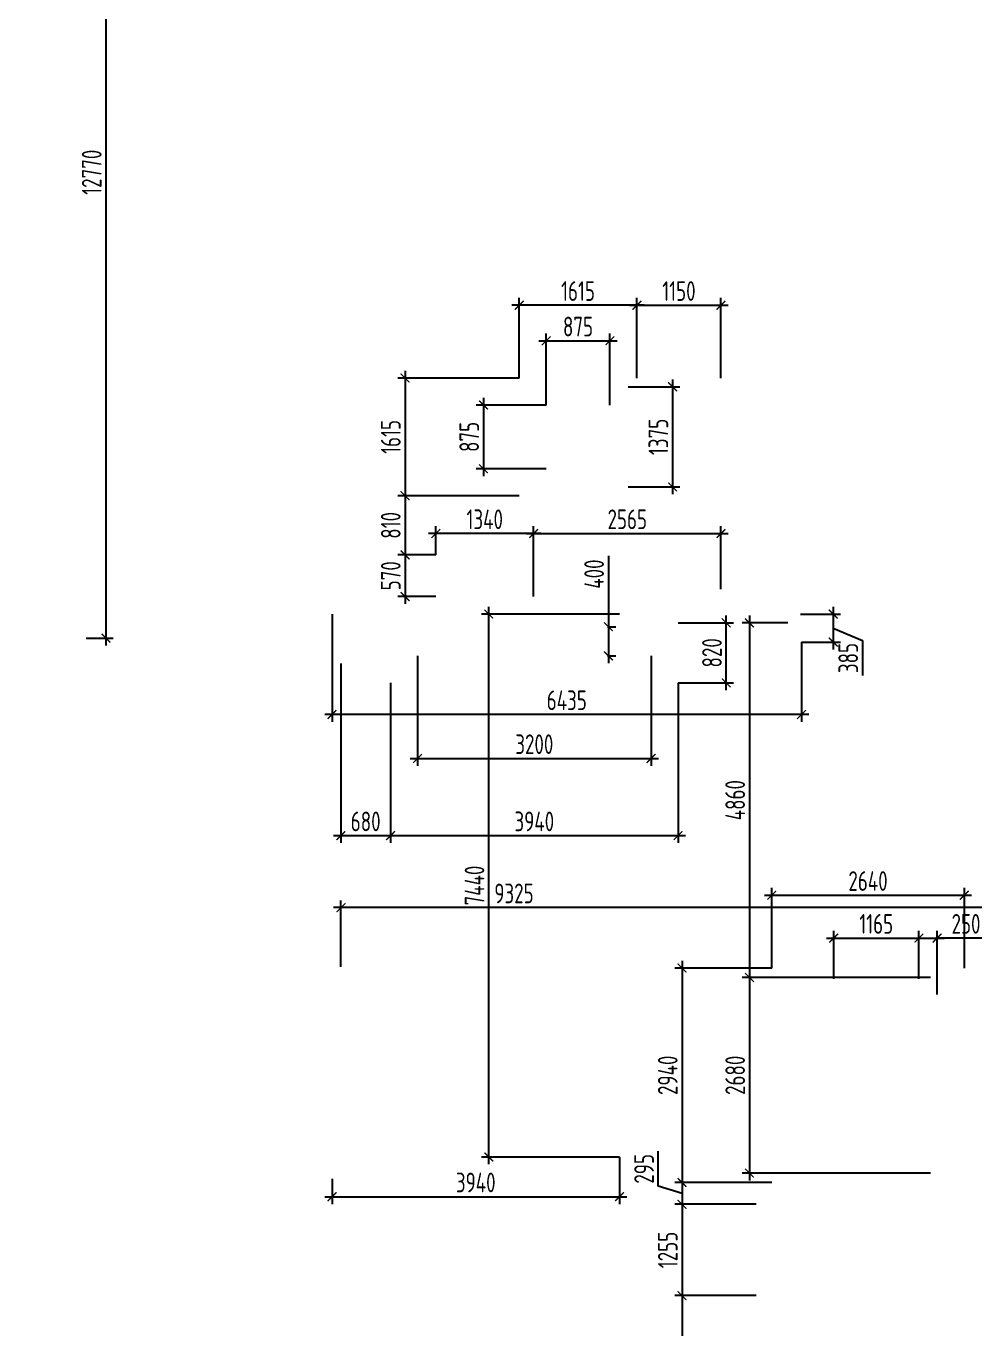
# Model space of a CAD drawing. Header units: millimetres. Extents: x -350007 to 536090, y -888 to 198380.
# Drawn here: x 469691 to 482694, y 72810 to 90664 of the extents above; entities that cross this region are included whole.
import ezdxf

# ---------------------------------------------------------------- set-up
doc = ezdxf.new("R2010")
doc.units = ezdxf.units.MM
doc.layers.add('АР_Размеры нов.', color=15, linetype='Continuous', lineweight=0)
doc.styles.add('ISOCPEUR', font='isocpeur.ttf', dxfattribs={"width": 0.7})
doc.dimstyles.new('R_100', dxfattribs={"dimtxt": 270, "dimasz": 120, "dimexe": 100, "dimexo": 0, "dimgap": 60, "dimtad": 1, "dimdec": 0, "dimrnd": 5, "dimzin": 0, "dimdsep": 46, "dimtxsty": 'ISOCPEUR', "dimblk": 'ARCHTICK', "dimcen": 0, "dimdle": 100, "dimclrd": 256, "dimclre": 256, "dimclrt": 256, "dimadec": 0, "dimazin": 0, "dimtfac": 2, "dimtdec": 0, "dimtofl": 0, "dimtmove": 1, "dimatfit": 3, "dimfxl": 1, "dimtvp": 3, "dimtolj": 1, "dimtzin": 0, "dimarcsym": 0})

# ---------------------------------------------------------------- blocks, each defined once
blk = doc.blocks.new('_ArchTick')
at = {"color": 0, "linetype": 'ByBlock', "const_width": 0.15}
blk.add_lwpolyline([(-0.5, -0.5), (0.5, 0.5)], dxfattribs=at)
blk = doc.blocks.new('*D2660')
at = {"layer": 'Defpoints', "color": 0, "ltscale": 100, "transparency": 16777216}
for p in [(481926, 78166), (480759, 77606), (481926, 77606)]:
    blk.add_point(p, dxfattribs=at)
at = {"layer": 'АР_Размеры нов.', "lineweight": -2, "ltscale": 100, "transparency": 16777216}
for p, q in [((480759, 77606), (480759, 78266)), ((481926, 77606), (481926, 78266)), ((480659, 78166), (482026, 78166))]:
    blk.add_line(p, q, dxfattribs=at)
at = {"layer": 'АР_Размеры нов.', "lineweight": -2, "ltscale": 100, "transparency": 16777216, "xscale": 120, "yscale": 120, "zscale": 120, "rotation": 180}
blk.add_blockref('_ArchTick', (480759, 78166), dxfattribs=at)
at = {"layer": 'АР_Размеры нов.', "lineweight": -2, "ltscale": 100, "transparency": 16777216, "xscale": 120, "yscale": 120, "zscale": 120}
blk.add_blockref('_ArchTick', (481926, 78166), dxfattribs=at)
at = {"layer": 'АР_Размеры нов.', "ltscale": 100, "transparency": 16777216, "insert": (481342, 78361), "char_height": 270, "attachment_point": 5, "style": 'ISOCPEUR'}
blk.add_mtext('\\A1;1165', dxfattribs=at)
blk = doc.blocks.new('*D2666')
at = {"layer": 'Defpoints', "color": 0, "ltscale": 100, "transparency": 16777216}
for p in [(480128, 82486), (479604, 77626), (482085, 77626)]:
    blk.add_point(p, dxfattribs=at)
at = {"layer": 'АР_Размеры нов.', "lineweight": -2, "ltscale": 100, "transparency": 16777216}
for p, q in [((479604, 82586), (479604, 77526)), ((480128, 82486), (479504, 82486)), ((482085, 77626), (479504, 77626))]:
    blk.add_line(p, q, dxfattribs=at)
at = {"layer": 'АР_Размеры нов.', "lineweight": -2, "ltscale": 100, "transparency": 16777216, "xscale": 120, "yscale": 120, "zscale": 120}
for p, rotation in [((479604, 82486), 90), ((479604, 77626), 270)]:
    blk.add_blockref('_ArchTick', p, dxfattribs=dict(at, rotation=rotation))
at = {"layer": 'АР_Размеры нов.', "ltscale": 100, "transparency": 16777216, "insert": (479409, 80056), "char_height": 270, "attachment_point": 5, "rotation": 90, "style": 'ISOCPEUR'}
blk.add_mtext('\\A1;4860', dxfattribs=at)
blk = doc.blocks.new('*D2667')
at = {"layer": 'Defpoints', "color": 0, "ltscale": 100, "transparency": 16777216}
for p in [(482085, 77626), (479604, 74946), (482085, 74946)]:
    blk.add_point(p, dxfattribs=at)
at = {"layer": 'АР_Размеры нов.', "lineweight": -2, "ltscale": 100, "transparency": 16777216}
for p, q in [((479604, 77726), (479604, 74846)), ((482085, 77626), (479504, 77626)), ((482085, 74946), (479504, 74946))]:
    blk.add_line(p, q, dxfattribs=at)
at = {"layer": 'АР_Размеры нов.', "lineweight": -2, "ltscale": 100, "transparency": 16777216, "xscale": 120, "yscale": 120, "zscale": 120}
for p, rotation in [((479604, 77626), 90), ((479604, 74946), 270)]:
    blk.add_blockref('_ArchTick', p, dxfattribs=dict(at, rotation=rotation))
at = {"layer": 'АР_Размеры нов.', "ltscale": 100, "transparency": 16777216, "insert": (479409, 76286), "char_height": 270, "attachment_point": 5, "rotation": 90, "style": 'ISOCPEUR'}
blk.add_mtext('\\A1;2680', dxfattribs=at)
blk = doc.blocks.new('*D2700')
at = {"layer": 'Defpoints', "color": 0, "ltscale": 100, "transparency": 16777216}
for p in [(482175, 78166), (481926, 77606), (482175, 77394)]:
    blk.add_point(p, dxfattribs=at)
at = {"layer": 'АР_Размеры нов.', "lineweight": -2, "ltscale": 100, "transparency": 16777216}
for p, q in [((481926, 77606), (481926, 78266)), ((482175, 77394), (482175, 78266)), ((481826, 78166), (482275, 78166)), ((482812, 78166), (482175, 78166))]:
    blk.add_line(p, q, dxfattribs=at)
at = {"layer": 'АР_Размеры нов.', "lineweight": -2, "ltscale": 100, "transparency": 16777216, "xscale": 120, "yscale": 120, "zscale": 120, "rotation": 180}
blk.add_blockref('_ArchTick', (481926, 78166), dxfattribs=at)
at = {"layer": 'АР_Размеры нов.', "lineweight": -2, "ltscale": 100, "transparency": 16777216, "xscale": 120, "yscale": 120, "zscale": 120}
blk.add_blockref('_ArchTick', (482175, 78166), dxfattribs=at)
at = {"layer": 'АР_Размеры нов.', "ltscale": 100, "transparency": 16777216, "insert": (482572, 78361), "char_height": 270, "attachment_point": 5, "style": 'ISOCPEUR'}
blk.add_mtext('\\A1;250', dxfattribs=at)
blk = doc.blocks.new('*D3238')
at = {"layer": 'Defpoints', "color": 0, "transparency": 16777216}
for p in [(469691, 95046), (470513, 82276), (470786, 82276)]:
    blk.add_point(p, dxfattribs=at)
at = {"layer": 'АР_Размеры нов.', "lineweight": -2, "transparency": 16777216}
for p, q in [((469691, 95046), (470886, 95046)), ((470786, 95146), (470786, 82176)), ((470513, 82276), (470886, 82276))]:
    blk.add_line(p, q, dxfattribs=at)
at = {"layer": 'АР_Размеры нов.', "lineweight": -2, "transparency": 16777216, "xscale": 120, "yscale": 120, "zscale": 120}
for p, rotation in [((470786, 95046), 90), ((470786, 82276), 270)]:
    blk.add_blockref('_ArchTick', p, dxfattribs=dict(at, rotation=rotation))
at = {"layer": 'АР_Размеры нов.', "transparency": 16777216, "insert": (470591, 88661), "char_height": 270, "attachment_point": 5, "rotation": 90, "style": 'ISOCPEUR'}
blk.add_mtext('\\A1;12770', dxfattribs=at)
blk = doc.blocks.new('*D3251')
at = {"layer": 'Defpoints', "color": 0, "transparency": 16777216}
for p in [(479214, 86838), (478062, 85841), (479214, 85841)]:
    blk.add_point(p, dxfattribs=at)
at = {"layer": 'АР_Размеры нов.', "lineweight": -2, "transparency": 16777216}
for p, q in [((477962, 86838), (479314, 86838)), ((478062, 85841), (478062, 86938)), ((479214, 85841), (479214, 86938))]:
    blk.add_line(p, q, dxfattribs=at)
at = {"layer": 'АР_Размеры нов.', "lineweight": -2, "transparency": 16777216, "xscale": 120, "yscale": 120, "zscale": 120, "rotation": 180}
blk.add_blockref('_ArchTick', (478062, 86838), dxfattribs=at)
at = {"layer": 'АР_Размеры нов.', "lineweight": -2, "transparency": 16777216, "xscale": 120, "yscale": 120, "zscale": 120}
blk.add_blockref('_ArchTick', (479214, 86838), dxfattribs=at)
at = {"layer": 'АР_Размеры нов.', "transparency": 16777216, "insert": (478638, 87033), "char_height": 270, "attachment_point": 5, "style": 'ISOCPEUR'}
blk.add_mtext('\\A1;1150', dxfattribs=at)
blk = doc.blocks.new('*D3252')
at = {"layer": 'Defpoints', "color": 0, "transparency": 16777216}
for p in [(476449, 86838), (476449, 85841), (478062, 85841)]:
    blk.add_point(p, dxfattribs=at)
at = {"layer": 'АР_Размеры нов.', "lineweight": -2, "transparency": 16777216}
for p, q in [((478162, 86838), (476349, 86838)), ((476449, 85841), (476449, 86938)), ((478062, 85841), (478062, 86938))]:
    blk.add_line(p, q, dxfattribs=at)
at = {"layer": 'АР_Размеры нов.', "lineweight": -2, "transparency": 16777216, "xscale": 120, "yscale": 120, "zscale": 120, "rotation": 180}
blk.add_blockref('_ArchTick', (476449, 86838), dxfattribs=at)
at = {"layer": 'АР_Размеры нов.', "lineweight": -2, "transparency": 16777216, "xscale": 120, "yscale": 120, "zscale": 120}
blk.add_blockref('_ArchTick', (478062, 86838), dxfattribs=at)
at = {"layer": 'АР_Размеры нов.', "transparency": 16777216, "insert": (477255, 87033), "char_height": 270, "attachment_point": 5, "style": 'ISOCPEUR'}
blk.add_mtext('\\A1;1615', dxfattribs=at)
blk = doc.blocks.new('*D3253')
at = {"layer": 'Defpoints', "color": 0, "transparency": 16777216}
for p in [(476449, 85841), (474884, 84228), (476449, 84228)]:
    blk.add_point(p, dxfattribs=at)
at = {"layer": 'АР_Размеры нов.', "lineweight": -2, "transparency": 16777216}
for p, q in [((474884, 85941), (474884, 84128)), ((476449, 85841), (474784, 85841)), ((476449, 84228), (474784, 84228))]:
    blk.add_line(p, q, dxfattribs=at)
at = {"layer": 'АР_Размеры нов.', "lineweight": -2, "transparency": 16777216, "xscale": 120, "yscale": 120, "zscale": 120}
for p, rotation in [((474884, 85841), 90), ((474884, 84228), 270)]:
    blk.add_blockref('_ArchTick', p, dxfattribs=dict(at, rotation=rotation))
at = {"layer": 'АР_Размеры нов.', "transparency": 16777216, "insert": (474689, 85034), "char_height": 270, "attachment_point": 5, "rotation": 90, "style": 'ISOCPEUR'}
blk.add_mtext('\\A1;1615', dxfattribs=at)
blk = doc.blocks.new('*D3254')
at = {"layer": 'Defpoints', "color": 0, "transparency": 16777216}
for p in [(476449, 84228), (474884, 83417), (475307, 83417)]:
    blk.add_point(p, dxfattribs=at)
at = {"layer": 'АР_Размеры нов.', "lineweight": -2, "transparency": 16777216}
for p, q in [((474884, 84328), (474884, 83317)), ((476449, 84228), (474784, 84228)), ((475307, 83417), (474784, 83417))]:
    blk.add_line(p, q, dxfattribs=at)
at = {"layer": 'АР_Размеры нов.', "lineweight": -2, "transparency": 16777216, "xscale": 120, "yscale": 120, "zscale": 120}
for p, rotation in [((474884, 84228), 90), ((474884, 83417), 270)]:
    blk.add_blockref('_ArchTick', p, dxfattribs=dict(at, rotation=rotation))
at = {"layer": 'АР_Размеры нов.', "transparency": 16777216, "insert": (474689, 83822), "char_height": 270, "attachment_point": 5, "rotation": 90, "style": 'ISOCPEUR'}
blk.add_mtext('\\A1;810', dxfattribs=at)
blk = doc.blocks.new('*D3255')
at = {"layer": 'Defpoints', "color": 0, "transparency": 16777216}
for p in [(475307, 83417), (474884, 82846), (475307, 82846)]:
    blk.add_point(p, dxfattribs=at)
at = {"layer": 'АР_Размеры нов.', "lineweight": -2, "transparency": 16777216}
for p, q in [((475307, 83417), (474784, 83417)), ((474884, 83517), (474884, 82746)), ((475307, 82846), (474784, 82846))]:
    blk.add_line(p, q, dxfattribs=at)
at = {"layer": 'АР_Размеры нов.', "lineweight": -2, "transparency": 16777216, "xscale": 120, "yscale": 120, "zscale": 120}
for p, rotation in [((474884, 83417), 90), ((474884, 82846), 270)]:
    blk.add_blockref('_ArchTick', p, dxfattribs=dict(at, rotation=rotation))
at = {"layer": 'АР_Размеры нов.', "transparency": 16777216, "insert": (474689, 83131), "char_height": 270, "attachment_point": 5, "rotation": 90, "style": 'ISOCPEUR'}
blk.add_mtext('\\A1;570', dxfattribs=at)
blk = doc.blocks.new('*D3256')
at = {"layer": 'Defpoints', "color": 0, "transparency": 16777216}
for p in [(475307, 83710), (475307, 83417), (476647, 83417)]:
    blk.add_point(p, dxfattribs=at)
at = {"layer": 'АР_Размеры нов.', "lineweight": -2, "transparency": 16777216}
for p, q in [((475307, 83417), (475307, 83810)), ((476647, 83417), (476647, 83810)), ((476747, 83710), (475207, 83710))]:
    blk.add_line(p, q, dxfattribs=at)
at = {"layer": 'АР_Размеры нов.', "lineweight": -2, "transparency": 16777216, "xscale": 120, "yscale": 120, "zscale": 120, "rotation": 180}
blk.add_blockref('_ArchTick', (475307, 83710), dxfattribs=at)
at = {"layer": 'АР_Размеры нов.', "lineweight": -2, "transparency": 16777216, "xscale": 120, "yscale": 120, "zscale": 120}
blk.add_blockref('_ArchTick', (476647, 83710), dxfattribs=at)
at = {"layer": 'АР_Размеры нов.', "transparency": 16777216, "insert": (475977, 83905), "char_height": 270, "attachment_point": 5, "style": 'ISOCPEUR'}
blk.add_mtext('\\A1;1340', dxfattribs=at)
blk = doc.blocks.new('*D3257')
at = {"layer": 'Defpoints', "color": 0, "transparency": 16777216}
for p in [(479214, 83710), (476647, 82846), (479214, 82946)]:
    blk.add_point(p, dxfattribs=at)
at = {"layer": 'АР_Размеры нов.', "lineweight": -2, "transparency": 16777216}
for p, q in [((476647, 82846), (476647, 83810)), ((479214, 82946), (479214, 83810)), ((476547, 83710), (479314, 83710))]:
    blk.add_line(p, q, dxfattribs=at)
at = {"layer": 'АР_Размеры нов.', "lineweight": -2, "transparency": 16777216, "xscale": 120, "yscale": 120, "zscale": 120, "rotation": 180}
blk.add_blockref('_ArchTick', (476647, 83710), dxfattribs=at)
at = {"layer": 'АР_Размеры нов.', "lineweight": -2, "transparency": 16777216, "xscale": 120, "yscale": 120, "zscale": 120}
blk.add_blockref('_ArchTick', (479214, 83710), dxfattribs=at)
at = {"layer": 'АР_Размеры нов.', "transparency": 16777216, "insert": (477930, 83905), "char_height": 270, "attachment_point": 5, "style": 'ISOCPEUR'}
blk.add_mtext('\\A1;2565', dxfattribs=at)
blk = doc.blocks.new('*D3258')
at = {"layer": 'Defpoints', "color": 0, "transparency": 16777216}
for p in [(478626, 82486), (479286, 82486), (478626, 81663)]:
    blk.add_point(p, dxfattribs=at)
at = {"layer": 'АР_Размеры нов.', "lineweight": -2, "transparency": 16777216}
for p, q in [((479286, 81563), (479286, 82586)), ((478626, 82486), (479386, 82486)), ((478626, 81663), (479386, 81663))]:
    blk.add_line(p, q, dxfattribs=at)
at = {"layer": 'АР_Размеры нов.', "lineweight": -2, "transparency": 16777216, "xscale": 120, "yscale": 120, "zscale": 120}
for p, rotation in [((479286, 82486), 90), ((479286, 81663), 270)]:
    blk.add_blockref('_ArchTick', p, dxfattribs=dict(at, rotation=rotation))
at = {"layer": 'АР_Размеры нов.', "transparency": 16777216, "insert": (479091, 82075), "char_height": 270, "attachment_point": 5, "rotation": 90, "style": 'ISOCPEUR'}
blk.add_mtext('\\A1;820', dxfattribs=at)
blk = doc.blocks.new('*D3259')
at = {"layer": 'Defpoints', "color": 0, "transparency": 16777216}
for p in [(474004, 81928), (474686, 81663), (474686, 79570)]:
    blk.add_point(p, dxfattribs=at)
at = {"layer": 'АР_Размеры нов.', "lineweight": -2, "transparency": 16777216}
for p, q in [((474004, 81928), (474004, 79470)), ((474686, 81663), (474686, 79470)), ((473904, 79570), (474786, 79570))]:
    blk.add_line(p, q, dxfattribs=at)
at = {"layer": 'АР_Размеры нов.', "lineweight": -2, "transparency": 16777216, "xscale": 120, "yscale": 120, "zscale": 120, "rotation": 180}
blk.add_blockref('_ArchTick', (474004, 79570), dxfattribs=at)
at = {"layer": 'АР_Размеры нов.', "lineweight": -2, "transparency": 16777216, "xscale": 120, "yscale": 120, "zscale": 120}
blk.add_blockref('_ArchTick', (474686, 79570), dxfattribs=at)
at = {"layer": 'АР_Размеры нов.', "transparency": 16777216, "insert": (474345, 79765), "char_height": 270, "attachment_point": 5, "style": 'ISOCPEUR'}
blk.add_mtext('\\A1;680', dxfattribs=at)
blk = doc.blocks.new('*D3260')
at = {"layer": 'Defpoints', "color": 0, "transparency": 16777216}
for p in [(474686, 81663), (478626, 81663), (478626, 79570)]:
    blk.add_point(p, dxfattribs=at)
at = {"layer": 'АР_Размеры нов.', "lineweight": -2, "transparency": 16777216}
for p, q in [((474686, 81663), (474686, 79470)), ((478626, 81663), (478626, 79470)), ((474586, 79570), (478726, 79570))]:
    blk.add_line(p, q, dxfattribs=at)
at = {"layer": 'АР_Размеры нов.', "lineweight": -2, "transparency": 16777216, "xscale": 120, "yscale": 120, "zscale": 120, "rotation": 180}
blk.add_blockref('_ArchTick', (474686, 79570), dxfattribs=at)
at = {"layer": 'АР_Размеры нов.', "lineweight": -2, "transparency": 16777216, "xscale": 120, "yscale": 120, "zscale": 120}
blk.add_blockref('_ArchTick', (478626, 79570), dxfattribs=at)
at = {"layer": 'АР_Размеры нов.', "transparency": 16777216, "insert": (476656, 79765), "char_height": 270, "attachment_point": 5, "style": 'ISOCPEUR'}
blk.add_mtext('\\A1;3940', dxfattribs=at)
blk = doc.blocks.new('*D3286')
at = {"layer": 'Defpoints', "color": 0, "transparency": 16777216}
for p in [(474006, 78583), (474006, 77770), (483330, 76936)]:
    blk.add_point(p, dxfattribs=at)
at = {"layer": 'АР_Размеры нов.', "lineweight": -2, "transparency": 16777216}
for p, q in [((483430, 78583), (473906, 78583)), ((474006, 77770), (474006, 78683)), ((483330, 76936), (483330, 78683))]:
    blk.add_line(p, q, dxfattribs=at)
at = {"layer": 'АР_Размеры нов.', "lineweight": -2, "transparency": 16777216, "xscale": 120, "yscale": 120, "zscale": 120, "rotation": 180}
blk.add_blockref('_ArchTick', (474006, 78583), dxfattribs=at)
at = {"layer": 'АР_Размеры нов.', "lineweight": -2, "transparency": 16777216, "xscale": 120, "yscale": 120, "zscale": 120}
blk.add_blockref('_ArchTick', (483330, 78583), dxfattribs=at)
at = {"layer": 'АР_Размеры нов.', "transparency": 16777216, "insert": (476377, 78778), "char_height": 270, "attachment_point": 5, "style": 'ISOCPEUR'}
blk.add_mtext('\\A1;9325', dxfattribs=at)
blk = doc.blocks.new('*D3296')
at = {"layer": 'Defpoints', "color": 0, "transparency": 16777216}
for p in [(475056, 82033), (478256, 82033), (478256, 80628)]:
    blk.add_point(p, dxfattribs=at)
at = {"layer": 'АР_Размеры нов.', "lineweight": -2, "transparency": 16777216}
for p, q in [((475056, 82033), (475056, 80528)), ((478256, 82033), (478256, 80528)), ((474956, 80628), (478356, 80628))]:
    blk.add_line(p, q, dxfattribs=at)
at = {"layer": 'АР_Размеры нов.', "lineweight": -2, "transparency": 16777216, "xscale": 120, "yscale": 120, "zscale": 120, "rotation": 180}
blk.add_blockref('_ArchTick', (475056, 80628), dxfattribs=at)
at = {"layer": 'АР_Размеры нов.', "lineweight": -2, "transparency": 16777216, "xscale": 120, "yscale": 120, "zscale": 120}
blk.add_blockref('_ArchTick', (478256, 80628), dxfattribs=at)
at = {"layer": 'АР_Размеры нов.', "transparency": 16777216, "insert": (476656, 80823), "char_height": 270, "attachment_point": 5, "style": 'ISOCPEUR'}
blk.add_mtext('\\A1;3200', dxfattribs=at)
blk = doc.blocks.new('*D3297')
at = {"layer": 'Defpoints', "color": 0, "transparency": 16777216}
for p in [(477661, 82433), (477661, 82033), (477671, 82033)]:
    blk.add_point(p, dxfattribs=at)
at = {"layer": 'АР_Размеры нов.', "lineweight": -2, "transparency": 16777216}
for p, q in [((477671, 83403), (477671, 82433)), ((477671, 82533), (477671, 81933)), ((477661, 82433), (477771, 82433)), ((477661, 82033), (477771, 82033))]:
    blk.add_line(p, q, dxfattribs=at)
at = {"layer": 'АР_Размеры нов.', "lineweight": -2, "transparency": 16777216, "xscale": 120, "yscale": 120, "zscale": 120}
for p, rotation in [((477671, 82433), 90), ((477671, 82033), 270)]:
    blk.add_blockref('_ArchTick', p, dxfattribs=dict(at, rotation=rotation))
at = {"layer": 'АР_Размеры нов.', "transparency": 16777216, "insert": (477476, 83154), "char_height": 270, "attachment_point": 5, "rotation": 90, "style": 'ISOCPEUR'}
blk.add_mtext('\\A1;400', dxfattribs=at)
blk = doc.blocks.new('*D3298')
at = {"layer": 'Defpoints', "color": 0, "transparency": 16777216}
for p in [(476819, 85471), (475959, 84598), (476819, 84598)]:
    blk.add_point(p, dxfattribs=at)
at = {"layer": 'АР_Размеры нов.', "lineweight": -2, "transparency": 16777216}
for p, q in [((475959, 85571), (475959, 84498)), ((476819, 85471), (475859, 85471)), ((476819, 84598), (475859, 84598))]:
    blk.add_line(p, q, dxfattribs=at)
at = {"layer": 'АР_Размеры нов.', "lineweight": -2, "transparency": 16777216, "xscale": 120, "yscale": 120, "zscale": 120}
for p, rotation in [((475959, 85471), 90), ((475959, 84598), 270)]:
    blk.add_blockref('_ArchTick', p, dxfattribs=dict(at, rotation=rotation))
at = {"layer": 'АР_Размеры нов.', "transparency": 16777216, "insert": (475764, 85034), "char_height": 270, "attachment_point": 5, "rotation": 90, "style": 'ISOCPEUR'}
blk.add_mtext('\\A1;875', dxfattribs=at)
blk = doc.blocks.new('*D3299')
at = {"layer": 'Defpoints', "color": 0, "transparency": 16777216}
for p in [(477692, 86351), (476819, 85471), (477692, 85471)]:
    blk.add_point(p, dxfattribs=at)
at = {"layer": 'АР_Размеры нов.', "lineweight": -2, "transparency": 16777216}
for p, q in [((476819, 85471), (476819, 86451)), ((477692, 85471), (477692, 86451)), ((476719, 86351), (477792, 86351))]:
    blk.add_line(p, q, dxfattribs=at)
at = {"layer": 'АР_Размеры нов.', "lineweight": -2, "transparency": 16777216, "xscale": 120, "yscale": 120, "zscale": 120, "rotation": 180}
blk.add_blockref('_ArchTick', (476819, 86351), dxfattribs=at)
at = {"layer": 'АР_Размеры нов.', "lineweight": -2, "transparency": 16777216, "xscale": 120, "yscale": 120, "zscale": 120}
blk.add_blockref('_ArchTick', (477692, 86351), dxfattribs=at)
at = {"layer": 'АР_Размеры нов.', "transparency": 16777216, "insert": (477255, 86546), "char_height": 270, "attachment_point": 5, "style": 'ISOCPEUR'}
blk.add_mtext('\\A1;875', dxfattribs=at)
blk = doc.blocks.new('*D4211')
at = {"layer": 'Defpoints', "color": 0, "transparency": 16777216}
for p in [(482549, 78753), (479909, 77756), (482549, 77756)]:
    blk.add_point(p, dxfattribs=at)
at = {"layer": 'АР_Размеры нов.', "lineweight": -2, "transparency": 16777216}
for p, q in [((479809, 78753), (482649, 78753)), ((479909, 77756), (479909, 78853)), ((482549, 77756), (482549, 78853))]:
    blk.add_line(p, q, dxfattribs=at)
at = {"layer": 'АР_Размеры нов.', "lineweight": -2, "transparency": 16777216, "xscale": 120, "yscale": 120, "zscale": 120, "rotation": 180}
blk.add_blockref('_ArchTick', (479909, 78753), dxfattribs=at)
at = {"layer": 'АР_Размеры нов.', "lineweight": -2, "transparency": 16777216, "xscale": 120, "yscale": 120, "zscale": 120}
blk.add_blockref('_ArchTick', (482549, 78753), dxfattribs=at)
at = {"layer": 'АР_Размеры нов.', "transparency": 16777216, "insert": (481229, 78948), "char_height": 270, "attachment_point": 5, "style": 'ISOCPEUR'}
blk.add_mtext('\\A1;2640', dxfattribs=at)
blk = doc.blocks.new('*D4212')
at = {"layer": 'Defpoints', "color": 0, "transparency": 16777216}
for p in [(479909, 77756), (478680, 74816), (479909, 74816)]:
    blk.add_point(p, dxfattribs=at)
at = {"layer": 'АР_Размеры нов.', "lineweight": -2, "transparency": 16777216}
for p, q in [((478680, 77856), (478680, 74716)), ((479909, 77756), (478580, 77756)), ((479909, 74816), (478580, 74816))]:
    blk.add_line(p, q, dxfattribs=at)
at = {"layer": 'АР_Размеры нов.', "lineweight": -2, "transparency": 16777216, "xscale": 120, "yscale": 120, "zscale": 120}
for p, rotation in [((478680, 77756), 90), ((478680, 74816), 270)]:
    blk.add_blockref('_ArchTick', p, dxfattribs=dict(at, rotation=rotation))
at = {"layer": 'АР_Размеры нов.', "transparency": 16777216, "insert": (478485, 76286), "char_height": 270, "attachment_point": 5, "rotation": 90, "style": 'ISOCPEUR'}
blk.add_mtext('\\A1;2940', dxfattribs=at)
blk = doc.blocks.new('*D4213')
at = {"layer": 'Defpoints', "color": 0, "transparency": 16777216}
for p in [(479909, 74816), (478680, 74518), (479694, 74518)]:
    blk.add_point(p, dxfattribs=at)
at = {"layer": 'АР_Размеры нов.', "lineweight": -2, "transparency": 16777216}
for p, q in [((478355, 74765), (478355, 75244)), ((479909, 74816), (478580, 74816)), ((478680, 74916), (478680, 74418)), ((478680, 74667), (478355, 74765)), ((479694, 74518), (478580, 74518))]:
    blk.add_line(p, q, dxfattribs=at)
at = {"layer": 'АР_Размеры нов.', "lineweight": -2, "transparency": 16777216, "xscale": 120, "yscale": 120, "zscale": 120}
for p, rotation in [((478680, 74816), 90), ((478680, 74518), 270)]:
    blk.add_blockref('_ArchTick', p, dxfattribs=dict(at, rotation=rotation))
at = {"layer": 'АР_Размеры нов.', "transparency": 16777216, "insert": (478160, 75004), "char_height": 270, "attachment_point": 5, "rotation": 90, "style": 'ISOCPEUR'}
blk.add_mtext('\\A1;295', dxfattribs=at)
blk = doc.blocks.new('*D4214')
at = {"layer": 'Defpoints', "color": 0, "transparency": 16777216}
for p in [(479694, 74518), (478680, 73266), (479694, 73266)]:
    blk.add_point(p, dxfattribs=at)
at = {"layer": 'АР_Размеры нов.', "lineweight": -2, "transparency": 16777216}
for p, q in [((479694, 74518), (478580, 74518)), ((478680, 74618), (478680, 73166)), ((479694, 73266), (478580, 73266))]:
    blk.add_line(p, q, dxfattribs=at)
at = {"layer": 'АР_Размеры нов.', "lineweight": -2, "transparency": 16777216, "xscale": 120, "yscale": 120, "zscale": 120}
for p, rotation in [((478680, 74518), 90), ((478680, 73266), 270)]:
    blk.add_blockref('_ArchTick', p, dxfattribs=dict(at, rotation=rotation))
at = {"layer": 'АР_Размеры нов.', "transparency": 16777216, "insert": (478485, 73892), "char_height": 270, "attachment_point": 5, "rotation": 90, "style": 'ISOCPEUR'}
blk.add_mtext('\\A1;1255', dxfattribs=at)
blk = doc.blocks.new('*D4215')
at = {"layer": 'Defpoints', "color": 0, "transparency": 16777216}
for p in [(479694, 73266), (478355, 65785), (478680, 65785)]:
    blk.add_point(p, dxfattribs=at)
at = {"layer": 'АР_Размеры нов.', "lineweight": -2, "transparency": 16777216}
for p, q in [((479694, 73266), (478580, 73266)), ((478680, 73366), (478680, 65685)), ((478355, 65785), (478780, 65785))]:
    blk.add_line(p, q, dxfattribs=at)
at = {"layer": 'АР_Размеры нов.', "lineweight": -2, "transparency": 16777216, "xscale": 120, "yscale": 120, "zscale": 120}
for p, rotation in [((478680, 73266), 90), ((478680, 65785), 270)]:
    blk.add_blockref('_ArchTick', p, dxfattribs=dict(at, rotation=rotation))
at = {"layer": 'АР_Размеры нов.', "transparency": 16777216, "insert": (478485, 69525), "char_height": 270, "attachment_point": 5, "rotation": 90, "style": 'ISOCPEUR'}
blk.add_mtext('\\A1;7480', dxfattribs=at)
blk = doc.blocks.new('*D4231')
at = {"layer": 'Defpoints', "color": 0, "transparency": 16777216}
for p in [(477823, 75166), (473884, 74865), (477823, 74622)]:
    blk.add_point(p, dxfattribs=at)
at = {"layer": 'АР_Размеры нов.', "lineweight": -2, "transparency": 16777216}
for p, q in [((477823, 75166), (477823, 74522)), ((473884, 74865), (473884, 74522)), ((473784, 74622), (477923, 74622))]:
    blk.add_line(p, q, dxfattribs=at)
at = {"layer": 'АР_Размеры нов.', "lineweight": -2, "transparency": 16777216, "xscale": 120, "yscale": 120, "zscale": 120, "rotation": 180}
blk.add_blockref('_ArchTick', (473884, 74622), dxfattribs=at)
at = {"layer": 'АР_Размеры нов.', "lineweight": -2, "transparency": 16777216, "xscale": 120, "yscale": 120, "zscale": 120}
blk.add_blockref('_ArchTick', (477823, 74622), dxfattribs=at)
at = {"layer": 'АР_Размеры нов.', "transparency": 16777216, "insert": (475853, 74817), "char_height": 270, "attachment_point": 5, "style": 'ISOCPEUR'}
blk.add_mtext('\\A1;3940', dxfattribs=at)
blk = doc.blocks.new('*D4232')
at = {"layer": 'Defpoints', "color": 0, "transparency": 16777216}
for p in [(476032, 82606), (477823, 82606), (477823, 75166)]:
    blk.add_point(p, dxfattribs=at)
at = {"layer": 'АР_Размеры нов.', "lineweight": -2, "transparency": 16777216}
for p, q in [((476032, 75066), (476032, 82706)), ((477823, 82606), (475932, 82606)), ((477823, 75166), (475932, 75166))]:
    blk.add_line(p, q, dxfattribs=at)
at = {"layer": 'АР_Размеры нов.', "lineweight": -2, "transparency": 16777216, "xscale": 120, "yscale": 120, "zscale": 120}
for p, rotation in [((476032, 82606), 90), ((476032, 75166), 270)]:
    blk.add_blockref('_ArchTick', p, dxfattribs=dict(at, rotation=rotation))
at = {"layer": 'АР_Размеры нов.', "transparency": 16777216, "insert": (475837, 78886), "char_height": 270, "attachment_point": 5, "rotation": 90, "style": 'ISOCPEUR'}
blk.add_mtext('\\A1;7440', dxfattribs=at)
blk = doc.blocks.new('*D4270')
at = {"layer": 'Defpoints', "color": 0, "transparency": 16777216}
for p in [(480302, 82606), (480317, 82223), (480753, 82223)]:
    blk.add_point(p, dxfattribs=at)
at = {"layer": 'АР_Размеры нов.', "lineweight": -2, "transparency": 16777216}
for p, q in [((480753, 82706), (480753, 82123)), ((480302, 82606), (480853, 82606)), ((480753, 82414), (481153, 82244)), ((480317, 82223), (480853, 82223)), ((481153, 82244), (481153, 81765))]:
    blk.add_line(p, q, dxfattribs=at)
at = {"layer": 'АР_Размеры нов.', "lineweight": -2, "transparency": 16777216, "xscale": 120, "yscale": 120, "zscale": 120}
for p, rotation in [((480753, 82606), 90), ((480753, 82223), 270)]:
    blk.add_blockref('_ArchTick', p, dxfattribs=dict(at, rotation=rotation))
at = {"layer": 'АР_Размеры нов.', "transparency": 16777216, "insert": (480958, 82004), "char_height": 270, "attachment_point": 5, "rotation": 90, "style": 'ISOCPEUR'}
blk.add_mtext('\\A1;385', dxfattribs=at)
blk = doc.blocks.new('*D4271')
at = {"layer": 'Defpoints', "color": 0, "transparency": 16777216}
for p in [(473884, 82606), (480317, 82223), (473884, 81230)]:
    blk.add_point(p, dxfattribs=at)
at = {"layer": 'АР_Размеры нов.', "lineweight": -2, "transparency": 16777216}
for p, q in [((473884, 82606), (473884, 81130)), ((480317, 82223), (480317, 81130)), ((480417, 81230), (473784, 81230))]:
    blk.add_line(p, q, dxfattribs=at)
at = {"layer": 'АР_Размеры нов.', "lineweight": -2, "transparency": 16777216, "xscale": 120, "yscale": 120, "zscale": 120, "rotation": 180}
blk.add_blockref('_ArchTick', (473884, 81230), dxfattribs=at)
at = {"layer": 'АР_Размеры нов.', "lineweight": -2, "transparency": 16777216, "xscale": 120, "yscale": 120, "zscale": 120}
blk.add_blockref('_ArchTick', (480317, 81230), dxfattribs=at)
at = {"layer": 'АР_Размеры нов.', "transparency": 16777216, "insert": (477101, 81425), "char_height": 270, "attachment_point": 5, "style": 'ISOCPEUR'}
blk.add_mtext('\\A1;6435', dxfattribs=at)
blk = doc.blocks.new('*D4272')
at = {"layer": 'Defpoints', "color": 0, "transparency": 16777216}
for p in [(477942, 85721), (477942, 84348), (478551, 84348)]:
    blk.add_point(p, dxfattribs=at)
at = {"layer": 'АР_Размеры нов.', "lineweight": -2, "transparency": 16777216}
for p, q in [((477942, 85721), (478651, 85721)), ((478551, 85821), (478551, 84248)), ((477942, 84348), (478651, 84348))]:
    blk.add_line(p, q, dxfattribs=at)
at = {"layer": 'АР_Размеры нов.', "lineweight": -2, "transparency": 16777216, "xscale": 120, "yscale": 120, "zscale": 120}
for p, rotation in [((478551, 85721), 90), ((478551, 84348), 270)]:
    blk.add_blockref('_ArchTick', p, dxfattribs=dict(at, rotation=rotation))
at = {"layer": 'АР_Размеры нов.', "transparency": 16777216, "insert": (478356, 85034), "char_height": 270, "attachment_point": 5, "rotation": 90, "style": 'ISOCPEUR'}
blk.add_mtext('\\A1;1375', dxfattribs=at)

msp = doc.modelspace()

# ---------------------------------------------------------------- dimensions: what is measured, and where the dimension line sits
at = {"layer": 'АР_Размеры нов.'}
for base, p1, p2, picture, middle in [((470786.3, 82275.7), (469690.9, 95046), (470513.5, 82275.7), '*D3238', (470591.3, 88660.9)), ((474883.9, 84227.7), (476448.8, 85840.7), (476448.8, 84227.7), '*D3253', (474688.9, 85034.2)), ((478551, 84347.7), (477941.8, 85720.7), (477941.8, 84347.7), '*D4272', (478356, 85034.2)), ((475958.8, 84597.7), (476818.8, 85470.7), (476818.8, 84597.7), '*D3298', (475763.8, 85034.2)), ((474883.9405, 83417.2006), (476448.828, 84227.6848), (475306.608, 83417.2006), '*D3254', (474688.9405, 83822.4427)), ((474883.9405, 82845.6816), (475306.608, 83417.2006), (475306.608, 82845.6816), '*D3255', (474688.9405, 83131.4411)), ((476032.5, 82605.7), (477822.5, 75165.7), (477822.5, 82605.7), '*D4232', (475837.5, 78885.7)), ((479286, 82485.7), (478626.1, 81663.4), (478626.1, 82485.7), '*D3258', (479091, 82074.5)), ((478680.5, 74815.7), (479908.9, 77755.8), (479909, 74815.7), '*D4212', (478485.5, 76285.8)), ((478680.5, 74518.4), (479909, 74815.7), (479694.3, 74518.4), '*D4213', (478160.5, 74824.6)), ((478680.5, 73265.7), (479694.3, 74518.4), (479694.3, 73265.7), '*D4214', (478485.5, 73892.1)), ((478680.5, 65784.6), (479694.3, 73265.7), (478355.2, 65784.6), '*D4215', (478485.5, 69525.1))]:
    dim = msp.add_linear_dim(base=base, p1=p1, p2=p2, angle=90, dimstyle='R_100', override={"dimpost": '\\X'}, dxfattribs=at)
    dim.commit()
    dim.dimension.update_dxf_attribs({"geometry": picture, "text_midpoint": middle})
for base, p1, p2, picture, middle in [((476448.8, 86837.6), (478061.8, 85840.7), (476448.8, 85840.7), '*D3252', (477255.3, 87032.6)), ((479214.1, 86837.6), (478061.8, 85840.7), (479214.1, 85840.7), '*D3251', (478638, 87032.6)), ((477691.8, 86350.7), (476818.8, 85470.7), (477691.8, 85470.7), '*D3299', (477255.3, 86545.7)), ((475306.6, 83709.7), (476646.9, 83417.2), (475306.6, 83417.2), '*D3256', (475976.7, 83904.7)), ((479214.1, 83709.7), (476646.9, 82845.7), (479214.1, 82945.7), '*D3257', (477930.5, 83904.7)), ((473884.3, 81229.5), (480317.4, 82222.5), (473884.3, 82605.7), '*D4271', (477100.8, 81424.5)), ((478256.1, 80627.6), (475056.1, 82033.4), (478256.1, 82033.4), '*D3296', (476656.1, 80822.6)), ((474686.1, 79570.2), (474004.3, 81927.7), (474686.1, 81663.4), '*D3259', (474345.2, 79765.2)), ((478626.1, 79570.2), (474686.1, 81663.4), (478626.1, 81663.4), '*D3260', (476656.1, 79765.2)), ((482548.9, 78753), (479908.9, 77755.8), (482548.9, 77756), '*D4211', (481228.9, 78948)), ((477822.5, 74621.9), (473884.3, 74865), (477822.5, 75165.7), '*D4231', (475853.4, 74816.9))]:
    dim = msp.add_linear_dim(base=base, p1=p1, p2=p2, dimstyle='R_100', override={"dimpost": '\\X'}, dxfattribs=at)
    dim.commit()
    dim.dimension.update_dxf_attribs({"geometry": picture, "text_midpoint": middle})
for base, p1, p2, picture, middle in [((477671.5, 82033.4), (477661.5, 82433.4), (477661.5, 82033.4), '*D3297', (477819.3, 83153.7)), ((480753.1, 82222.5), (480302.4, 82605.7), (480317.4, 82222.5), '*D4270', (481153.1, 82183.9))]:
    dim = msp.add_linear_dim(base=base, p1=p1, p2=p2, angle=90, dimstyle='R_100', override={"dimpost": '\\X'}, dxfattribs=at)
    dim.commit()
    dim.dimension.update_dxf_attribs({"geometry": picture, "text_midpoint": middle, "dimtype": 160})
at = {"layer": 'АР_Размеры нов.', "ltscale": 100}
for base, p1, p2, picture, middle in [((479604, 77626), (480127.8, 82485.7), (482085.2, 77626), '*D2666', (479409, 80055.9)), ((479604, 74945.8), (482085.2, 77626), (482084.5, 74945.8), '*D2667', (479409, 76285.9))]:
    dim = msp.add_linear_dim(base=base, p1=p1, p2=p2, angle=90, dimstyle='R_100', override={"dimpost": '\\X', "dimfxl": 2.5, "dimarcsym": 2}, dxfattribs=at)
    dim.commit()
    dim.dimension.update_dxf_attribs({"geometry": picture, "text_midpoint": middle})
at = {"layer": 'АР_Размеры нов.'}
dim = msp.add_linear_dim(base=(474005.5, 78583.4), p1=(483330.3, 76936), p2=(474005.5, 77769.7), dimstyle='R_100', override={"dimpost": '\\X'}, dxfattribs=at)
dim.commit()
dim.dimension.update_dxf_attribs({"geometry": '*D3286', "text_midpoint": (476376.6, 78583.4), "dimtype": 160})
at = {"layer": 'АР_Размеры нов.', "ltscale": 100}
dim = msp.add_linear_dim(base=(481925.9, 78166.1), p1=(480758.9, 77606), p2=(481925.9, 77606), dimstyle='R_100', override={"dimpost": '\\X', "dimfxl": 2.5, "dimarcsym": 2}, dxfattribs=at)
dim.commit()
dim.dimension.update_dxf_attribs({"geometry": '*D2660', "text_midpoint": (481342.4, 78361.1)})
dim = msp.add_linear_dim(base=(482174.8, 78166.1), p1=(481925.9, 77606), p2=(482174.8, 77393.8), dimstyle='R_100', override={"dimpost": '\\X', "dimfxl": 2.5, "dimarcsym": 2}, dxfattribs=at)
dim.commit()
dim.dimension.update_dxf_attribs({"geometry": '*D2700', "text_midpoint": (482572.4, 78115.2), "dimtype": 160})

doc.saveas('drawing.dxf')
